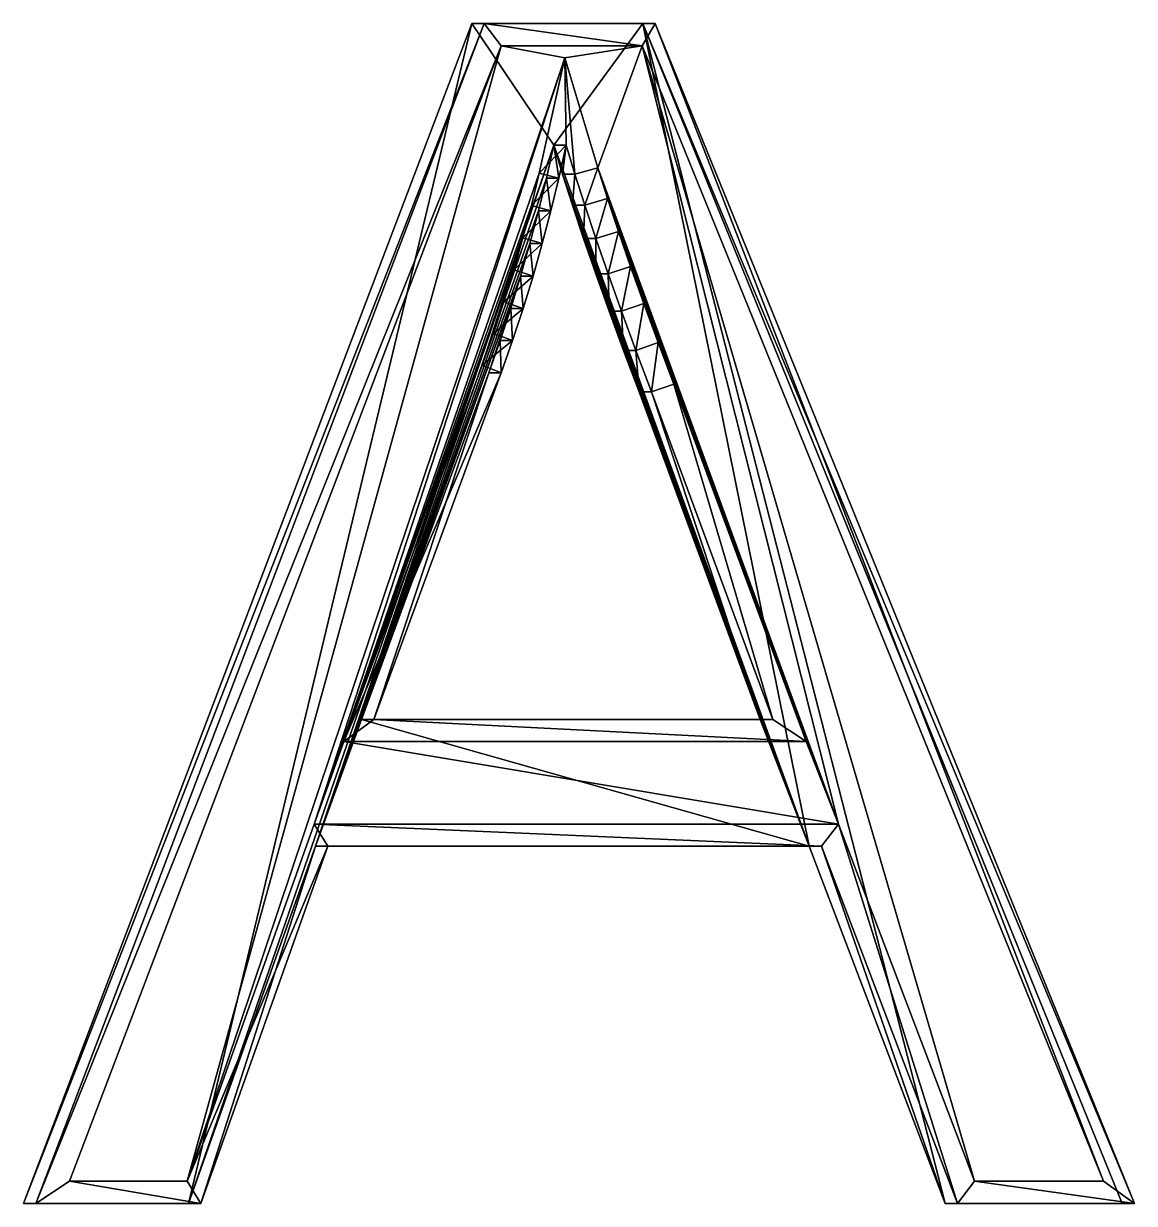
# Model space of a CAD drawing. Header units: metres. Extents: x -136 to 55, y -57 to 41.
# Drawn here: x -135.75 to -122.57, y 26.32 to 40.32 of the extents above; entities that cross this region are included whole.
import ezdxf

# ---------------------------------------------------------------- set-up
doc = ezdxf.new("R2010")
doc.units = ezdxf.units.M
doc.layers.get('0').update_dxf_attribs({"true_color": 0x57e057})

msp = doc.modelspace()

# ---------------------------------------------------------------- meshes
at = {"color": 74, "true_color": 0x58b11a}
mesh = msp.add_polyface(dxfattribs=at)
corners = [(-133.791, 26.325, 0.439), (-132.283, 30.561, 0.294), (-126.427, 30.561, -0.27), (-124.815, 26.325, -0.425), (-122.716, 26.325, -0.627), (-128.4, 40.321, -0.08), (-130.429, 40.321, 0.115), (-135.745, 26.325, 0.627), (-130.227, 36.18, 0.096), (-130.094, 36.56, 0.083), (-129.968, 36.942, 0.071), (-129.85, 37.326, 0.06), (-129.739, 37.711, 0.049), (-129.637, 38.099, 0.039), (-129.542, 38.489, 0.03), (-129.455, 38.88, 0.022), (-129.352, 38.535, 0.012), (-129.235, 38.166, 0), (-129.104, 37.772, -0.012), (-128.959, 37.354, -0.026), (-128.801, 36.911, -0.041), (-128.629, 36.444, -0.058), (-128.443, 35.953, -0.076), (-127.007, 32.067, -0.214), (-131.739, 32.067, 0.242), (-133.645, 26.325, 1.961), (-132.136, 30.561, 1.815), (-126.28, 30.561, 1.251), (-124.668, 26.325, 1.096), (-122.57, 26.325, 0.894), (-128.253, 40.321, 1.441), (-130.283, 40.321, 1.637), (-135.599, 26.325, 2.149), (-130.081, 36.18, 1.617), (-129.947, 36.56, 1.605), (-129.821, 36.942, 1.592), (-129.703, 37.326, 1.581), (-129.593, 37.711, 1.57), (-129.49, 38.099, 1.561), (-129.396, 38.489, 1.551), (-129.309, 38.88, 1.543), (-129.205, 38.535, 1.533), (-129.088, 38.166, 1.522), (-128.957, 37.772, 1.509), (-128.813, 37.354, 1.495), (-128.654, 36.911, 1.48), (-128.482, 36.444, 1.463), (-128.297, 35.953, 1.446), (-126.86, 32.067, 1.307), (-131.592, 32.067, 1.763), (-133.645, 26.325, 1.961), (-132.136, 30.561, 1.815), (-126.28, 30.561, 1.251), (-124.668, 26.325, 1.096), (-122.57, 26.325, 0.894), (-128.253, 40.321, 1.441), (-130.283, 40.321, 1.637), (-135.599, 26.325, 2.149), (-130.081, 36.18, 1.617), (-129.947, 36.56, 1.605), (-129.821, 36.942, 1.592), (-129.703, 37.326, 1.581), (-129.593, 37.711, 1.57), (-129.49, 38.099, 1.561), (-129.396, 38.489, 1.551), (-129.309, 38.88, 1.543), (-129.205, 38.535, 1.533), (-129.088, 38.166, 1.522), (-128.957, 37.772, 1.509), (-128.813, 37.354, 1.495), (-128.654, 36.911, 1.48), (-128.482, 36.444, 1.463), (-128.297, 35.953, 1.446), (-126.86, 32.067, 1.307), (-131.592, 32.067, 1.763), (-133.807, 26.587, 2.196), (-132.299, 30.823, 2.05), (-126.08, 30.823, 1.452), (-124.468, 26.587, 1.296), (-122.937, 26.587, 1.149), (-128.407, 40.059, 1.676), (-130.082, 40.059, 1.837), (-135.199, 26.587, 2.33), (-130.305, 36.269, 1.858), (-130.173, 36.645, 1.846), (-130.049, 37.022, 1.834), (-129.932, 37.401, 1.822), (-129.823, 37.781, 1.812), (-129.722, 38.164, 1.802), (-129.629, 38.548, 1.793), (-129.325, 39.915, 1.764), (-128.935, 38.612, 1.726), (-128.819, 38.247, 1.715), (-128.69, 37.856, 1.703), (-128.546, 37.441, 1.689), (-128.389, 37.001, 1.674), (-128.217, 36.536, 1.657), (-128.031, 36.045, 1.639), (-126.464, 31.805, 1.489), (-131.946, 31.805, 2.016)]
mesh.append_faces([[corners[k] for k in face] for face in [(3, 5, 4), (6, 0, 7), (9, 11, 10)]], dxfattribs={"vtx0": -1, "color": 74})
mesh.append_faces([[corners[k] for k in face] for face in [(14, 1, 15), (13, 1, 14), (12, 1, 13), (11, 1, 12), (2, 5, 3), (5, 15, 6), (8, 11, 9), (24, 11, 8), (23, 2, 24), (22, 2, 23)]], dxfattribs={"vtx0": -1, "vtx1": -1, "color": 74})
mesh.append_faces([[corners[k] for k in face] for face in [(81, 75, 90), (77, 80, 91), (99, 87, 76), (97, 77, 95), (6, 15, 0), (2, 15, 5), (24, 1, 11), (22, 20, 2)]], dxfattribs={"vtx0": -1, "vtx1": -1, "vtx2": -1, "color": 74})
mesh.append_faces([[corners[k] for k in face] for face in [(90, 75, 76), (80, 90, 91), (77, 91, 92), (77, 92, 93), (77, 93, 94), (77, 94, 95), (99, 76, 77), (15, 1, 0), (2, 16, 15), (2, 17, 16), (2, 18, 17), (2, 19, 18), (2, 20, 19), (24, 2, 1)]], dxfattribs={"vtx0": -1, "vtx2": -1, "color": 74})
mesh.append_faces([[corners[k] for k in face] for face in [(0, 1, 25), (1, 2, 26), (2, 3, 27), (3, 4, 28), (4, 5, 29), (5, 6, 30), (6, 7, 31), (7, 0, 32), (8, 9, 33), (9, 10, 34), (10, 11, 35), (11, 12, 36), (12, 13, 37), (13, 14, 38), (14, 15, 39), (15, 16, 40), (16, 17, 41), (17, 18, 42), (18, 19, 43), (19, 20, 44), (20, 21, 45), (21, 22, 46), (22, 23, 47), (23, 24, 48), (24, 8, 49), (25, 26, 50), (26, 27, 51), (27, 28, 52), (28, 29, 53), (29, 30, 54), (30, 31, 55), (31, 32, 56), (32, 25, 57), (33, 34, 58), (34, 35, 59), (35, 36, 60), (36, 37, 61), (37, 38, 62), (38, 39, 63), (39, 40, 64), (40, 41, 65), (41, 42, 66), (42, 43, 67), (43, 44, 68), (44, 45, 69), (45, 46, 70), (46, 47, 71), (47, 48, 72), (48, 49, 73), (49, 33, 74), (50, 51, 75), (51, 52, 76), (52, 53, 77), (53, 54, 78), (54, 55, 79), (55, 56, 80), (56, 57, 81), (57, 50, 82), (58, 59, 83), (59, 60, 84), (60, 61, 85), (61, 62, 86), (62, 63, 87), (63, 64, 88), (64, 65, 89), (65, 66, 90), (66, 67, 91), (67, 68, 92), (68, 69, 93), (69, 70, 94), (70, 71, 95), (71, 72, 96), (72, 73, 97), (73, 74, 98), (74, 58, 99), (96, 97, 95), (21, 20, 22)]], dxfattribs={"vtx1": -1, "color": 74})
mesh.append_faces([[corners[k] for k in face] for face in [(89, 90, 76), (88, 89, 76), (87, 88, 76), (77, 78, 80), (80, 81, 90), (84, 85, 87), (83, 84, 87), (99, 83, 87), (98, 99, 77), (97, 98, 77)]], dxfattribs={"vtx1": -1, "vtx2": -1, "color": 74})
mesh.append_faces([[corners[k] for k in face] for face in [(1, 26, 25), (2, 27, 26), (3, 28, 27), (4, 29, 28), (5, 30, 29), (6, 31, 30), (7, 32, 31), (0, 25, 32), (9, 34, 33), (10, 35, 34), (11, 36, 35), (12, 37, 36), (13, 38, 37), (14, 39, 38), (15, 40, 39), (16, 41, 40), (17, 42, 41), (18, 43, 42), (19, 44, 43), (20, 45, 44), (21, 46, 45), (22, 47, 46), (23, 48, 47), (24, 49, 48), (8, 33, 49), (26, 51, 50), (27, 52, 51), (28, 53, 52), (29, 54, 53), (30, 55, 54), (31, 56, 55), (32, 57, 56), (25, 50, 57), (34, 59, 58), (35, 60, 59), (36, 61, 60), (37, 62, 61), (38, 63, 62), (39, 64, 63), (40, 65, 64), (41, 66, 65), (42, 67, 66), (43, 68, 67), (44, 69, 68), (45, 70, 69), (46, 71, 70), (47, 72, 71), (48, 73, 72), (49, 74, 73), (33, 58, 74), (51, 76, 75), (52, 77, 76), (53, 78, 77), (54, 79, 78), (55, 80, 79), (56, 81, 80), (57, 82, 81), (50, 75, 82), (59, 84, 83), (60, 85, 84), (61, 86, 85), (62, 87, 86), (63, 88, 87), (64, 89, 88), (65, 90, 89), (66, 91, 90), (67, 92, 91), (68, 93, 92), (69, 94, 93), (70, 95, 94), (71, 96, 95), (72, 97, 96), (73, 98, 97), (74, 99, 98), (58, 83, 99), (78, 79, 80), (81, 82, 75), (85, 86, 87)]], dxfattribs={"vtx2": -1, "color": 74})

doc.saveas('drawing.dxf')
